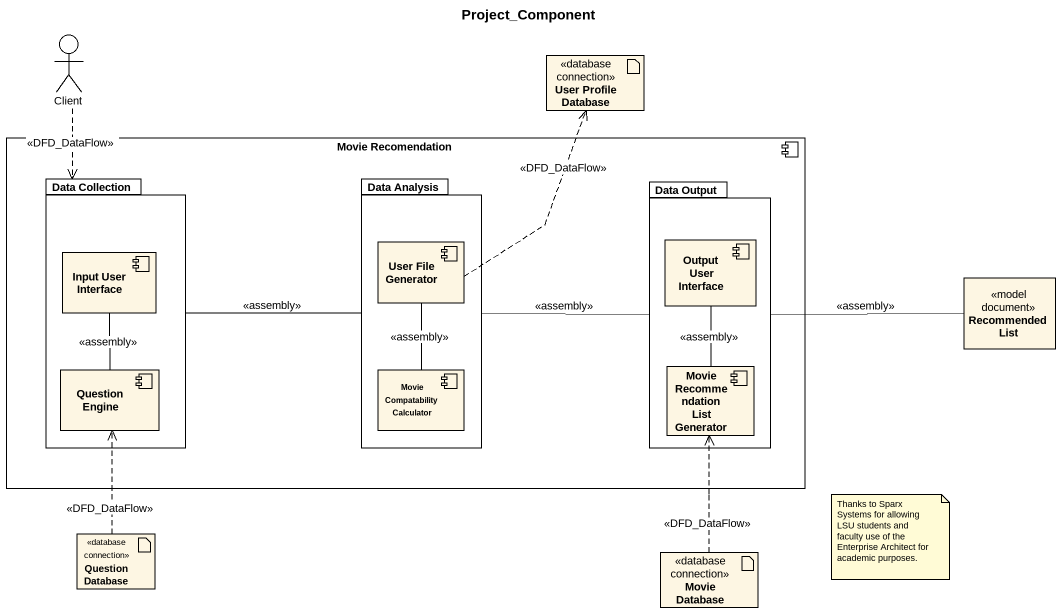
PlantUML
@startuml
title Project_Component
allowmixing
hide circle
hide empty members
actor Client
artifact "User Profile Database" as User_Profile_Database <<database connection>>
component "Movie Recomendation" as Movie_Recomendation {
  package "Data Collection" as Data_Collection {
    component "Input User Interface" as Input_User_Interface
    component "Question Engine" as Question_Engine
  }
  package "Data Analysis" as Data_Analysis {
    component "User File Generator" as User_File_Generator
    component "Movie Compatability Calculator" as Movie_Compatability
  }
  package "Data Output" as Data_Output {
    component "Output User Interface" as Output_User_Interface
    component "Movie Recommendation List Generator" as Movie_Recommendation_List
  }
}
class "Recommended List" as Recommended_List <<model document>>
artifact "Question Database" as Question_Database <<database connection>>
artifact "Movie Database" as Movie_Database <<database connection>>
Client ..> Data_Collection : <<DFD_DataFlow>>
Data_Analysis -left- Data_Collection : <<assembly>>
Data_Output -left- Data_Analysis : <<assembly>>
Input_User_Interface -- Question_Engine : <<assembly>>
User_File_Generator .up.> User_Profile_Database : <<DFD_DataFlow>>
User_File_Generator -- Movie_Compatability : <<assembly>>
Output_User_Interface -- Movie_Recommendation_List : <<assembly>>
Recommended_List -left- Data_Output : <<assembly>>
Question_Database .up.> Question_Engine : <<DFD_DataFlow>>
Movie_Database .up.> Movie_Recommendation_List : <<DFD_DataFlow>>
note as N1
  Thanks to Sparx Systems for allowing LSU students and faculty use of the Enterprise Architect for academic purposes.
end note
@enduml
